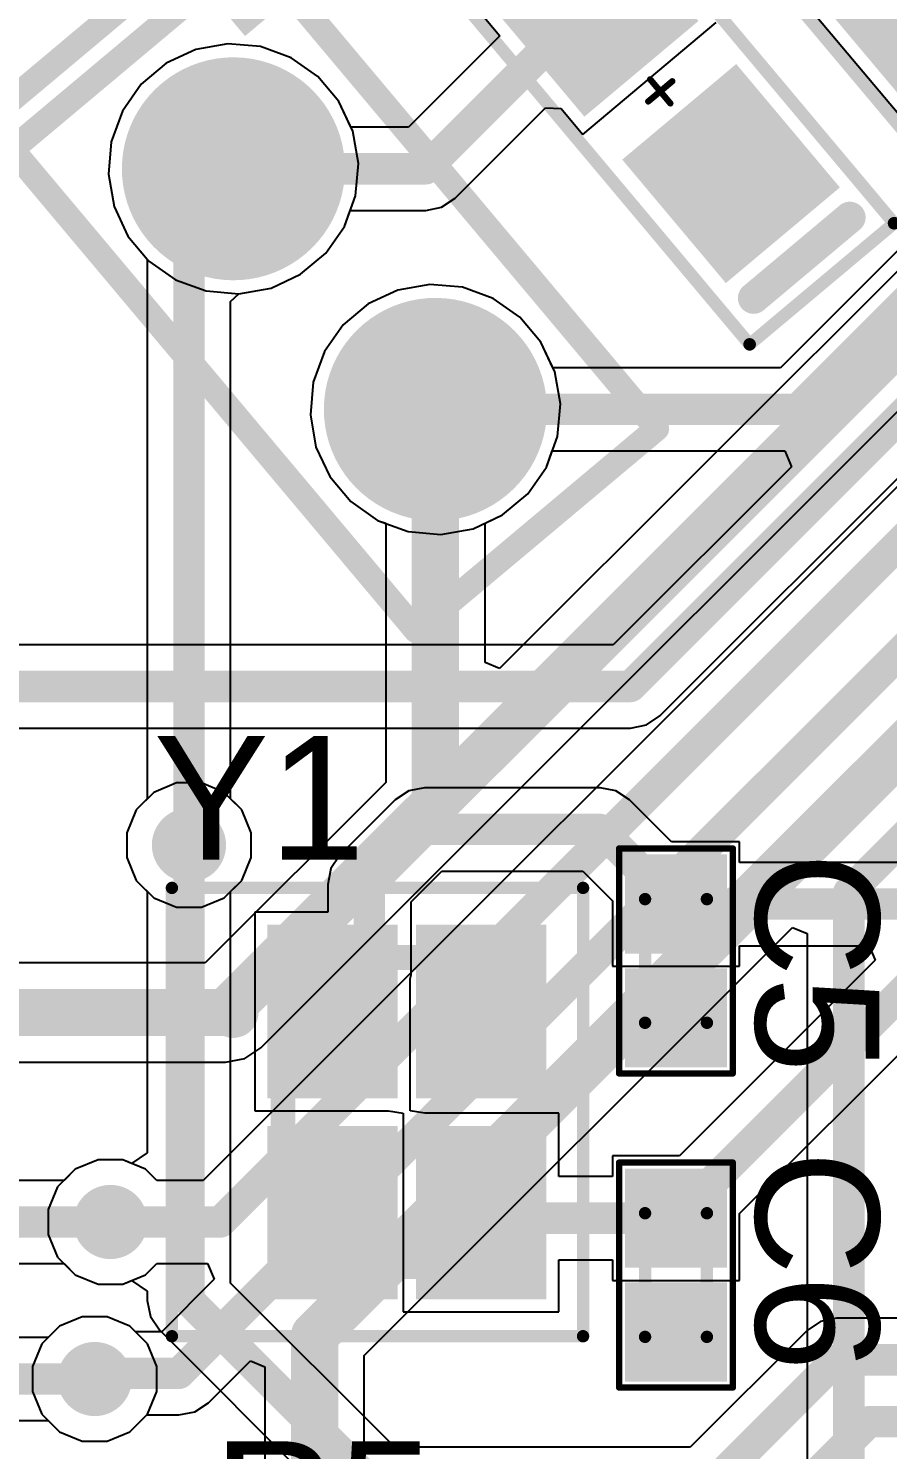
# Model space of a CAD drawing. Header units: millimetres. Extents: x -1.58 to 1.58, y -1.38 to 3.35.
# Drawn here: x -0.6361 to -0.3627, y 2.2575 to 2.71 of the extents above; entities that cross this region are included whole.
import ezdxf

# ---------------------------------------------------------------- set-up
doc = ezdxf.new("R2010")
doc.units = ezdxf.units.MM
doc.header["$MEASUREMENT"] = 0
for name, color, linetype in [('BottomLayer', 5, 'Continuous'), ('BottomSolder', 6, 'Continuous'), ('Mechanical13', 56, 'Continuous'), ('Mechanical15', 56, 'Continuous'), ('MultiLayer', 9, 'Continuous'), ('PadHoleLayer', 156, 'Continuous'), ('TopLayer', 1, 'Continuous'), ('TopOverlay', 2, 'Continuous'), ('TopPaste', 8, 'Continuous'), ('TopSolder', 216, 'Continuous'), ('ViaHoleLayer', 16, 'Continuous')]:
    doc.layers.add(name, color=color, linetype=linetype)
doc.styles.add('Arial', font='arial.ttf', dxfattribs={"height": 0.2})

# ---------------------------------------------------------------- blocks, each defined once
blk = doc.blocks.new('ABM10W240000MHZ8K1ZT3_11')
at = {"layer": 'TopLayer'}
for points in [[(-0.05563, 0.04969), (-0.00839, 0.04969), (-0.00839, 0.01622), (-0.05563, 0.01622)], [(0.00839, 0.04969), (0.05563, 0.04969), (0.05563, 0.01622), (0.00839, 0.01622)], [(-0.05563, 0.00244), (-0.00839, 0.00244), (-0.00839, -0.03102), (-0.05563, -0.03102)], [(0.00839, 0.00244), (0.05563, 0.00244), (0.05563, -0.03102), (0.00839, -0.03102)]]:
    blk.add_hatch(color=1, dxfattribs=at).paths.add_polyline_path(points)
at = {"layer": 'TopPaste'}
for points in [[(-0.05563, 0.04969), (-0.00839, 0.04969), (-0.00839, 0.01622), (-0.05563, 0.01622)], [(0.00839, 0.04969), (0.05563, 0.04969), (0.05563, 0.01622), (0.00839, 0.01622)], [(-0.05563, 0.00244), (-0.00839, 0.00244), (-0.00839, -0.03102), (-0.05563, -0.03102)], [(0.00839, 0.00244), (0.05563, 0.00244), (0.05563, -0.03102), (0.00839, -0.03102)]]:
    blk.add_hatch(color=8, dxfattribs=at).paths.add_polyline_path(points)
at = {"layer": 'TopSolder'}
for points in [[(-0.05963, 0.05369), (-0.00439, 0.05369), (-0.00439, 0.01222), (-0.05963, 0.01222)], [(0.00439, 0.05369), (0.05963, 0.05369), (0.05963, 0.01222), (0.00439, 0.01222)], [(-0.05963, 0.00644), (-0.00439, 0.00644), (-0.00439, -0.03502), (-0.05963, -0.03502)], [(0.00439, 0.00644), (0.05963, 0.00644), (0.05963, -0.03502), (0.00439, -0.03502)]]:
    blk.add_hatch(color=216, dxfattribs=at).paths.add_polyline_path(points)
at = {"layer": 'Mechanical13', "const_width": 0.00787}
for points in [[(0.04921, 0.04874), (-0.04921, 0.04874)], [(-0.04921, -0.03004), (-0.04921, 0.04874)], [(0.04921, -0.03004), (0.04921, 0.04874)], [(0.04921, -0.03004), (-0.04921, -0.03004)]]:
    blk.add_lwpolyline(points, dxfattribs=at)
at = {"layer": 'Mechanical13', "const_width": 0.00394}
for points in [[(-0.05118, 0.04874, 1), (-0.04724, 0.04874, 1)], [(-0.05118, 0.04874, 1), (-0.04724, 0.04874, 1)], [(0.04724, 0.04874, 1), (0.05118, 0.04874, 1)], [(0.04724, 0.04874, 1), (0.05118, 0.04874, 1)], [(-0.05118, -0.03004, 1), (-0.04724, -0.03004, 1)], [(-0.05118, -0.03004, 1), (-0.04724, -0.03004, 1)], [(0.04724, -0.03004, 1), (0.05118, -0.03004, 1)], [(0.04724, -0.03004, 1), (0.05118, -0.03004, 1)]]:
    blk.add_lwpolyline(points, format="xyb", close=True, dxfattribs=at)
at = {"layer": 'Mechanical15', "const_width": 0.00394}
for points in [[(0.07138, 0.06543), (-0.07138, 0.06543)], [(-0.07138, -0.06543), (-0.07138, 0.06543)], [(0.07138, -0.06543), (0.07138, 0.06543)], [(0.07138, -0.06543), (-0.07138, -0.06543)]]:
    blk.add_lwpolyline(points, dxfattribs=at)
at = {"layer": 'Mechanical15', "const_width": 0.00197}
for points in [[(-0.07236, 0.06543, 1), (-0.07039, 0.06543, 1)], [(-0.07236, 0.06543, 1), (-0.07039, 0.06543, 1)], [(0.07039, 0.06543, 1), (0.07236, 0.06543, 1)], [(0.07039, 0.06543, 1), (0.07236, 0.06543, 1)], [(-0.07236, -0.06543, 1), (-0.07039, -0.06543, 1)], [(-0.07236, -0.06543, 1), (-0.07039, -0.06543, 1)], [(0.07039, -0.06543, 1), (0.07236, -0.06543, 1)], [(0.07039, -0.06543, 1), (0.07236, -0.06543, 1)]]:
    blk.add_lwpolyline(points, format="xyb", close=True, dxfattribs=at)
at = {"layer": 'TopOverlay', "const_width": 0.00787}
for points in [[(-0.03543, -0.04577, -1), (-0.0276, -0.04577)], [(-0.02752, -0.04577, -1), (-0.03543, -0.04577)]]:
    blk.add_lwpolyline(points, format="xyb", dxfattribs=at)
at = {"layer": 'TopOverlay', "const_width": 0.00394}
for points in [[(-0.0374, -0.04577, 1), (-0.03346, -0.04577, 1)], [(-0.0374, -0.04577, 1), (-0.03346, -0.04577, 1)], [(-0.02957, -0.04577, 1), (-0.02563, -0.04577, 1)], [(-0.02949, -0.04577, 1), (-0.02555, -0.04577, 1)]]:
    blk.add_lwpolyline(points, format="xyb", close=True, dxfattribs=at)
blk = doc.blocks.new('ST_1KL3A_15')
at = {"layer": 'BottomLayer'}
h = blk.add_hatch(color=5, dxfattribs=at)
edge = h.paths.add_edge_path()
edge.add_arc((-0.1, 0), 0.0315, 0, 360)
h = blk.add_hatch(color=5, dxfattribs=at)
edge = h.paths.add_edge_path()
edge.add_arc((0, 0), 0.0315, 0, 360)
at = {"layer": 'BottomSolder'}
h = blk.add_hatch(color=6, dxfattribs=at)
edge = h.paths.add_edge_path()
edge.add_arc((-0.1, 0), 0.0355, 0, 360)
h = blk.add_hatch(color=6, dxfattribs=at)
edge = h.paths.add_edge_path()
edge.add_arc((0, 0), 0.0355, 0, 360)
at = {"layer": 'MultiLayer'}
h = blk.add_hatch(color=9, dxfattribs=at)
edge = h.paths.add_edge_path()
edge.add_arc((-0.1, 0), 0.0315, 0, 360)
h = blk.add_hatch(color=9, dxfattribs=at)
edge = h.paths.add_edge_path()
edge.add_arc((0, 0), 0.0315, 0, 360)
at = {"layer": 'PadHoleLayer'}
h = blk.add_hatch(color=156, dxfattribs=at)
edge = h.paths.add_edge_path()
edge.add_arc((-0.1, 0), 0.01969, 0, 360)
h = blk.add_hatch(color=156, dxfattribs=at)
edge = h.paths.add_edge_path()
edge.add_arc((0, 0), 0.01969, 0, 360)
at = {"layer": 'TopLayer'}
h = blk.add_hatch(color=1, dxfattribs=at)
edge = h.paths.add_edge_path()
edge.add_arc((-0.1, 0), 0.0315, 0, 360)
h = blk.add_hatch(color=1, dxfattribs=at)
edge = h.paths.add_edge_path()
edge.add_arc((0, 0), 0.0315, 0, 360)
at = {"layer": 'TopOverlay'}
blk.add_hatch(color=2, dxfattribs=at).paths.add_polyline_path([(-0.15, 0.03), (-0.13, 0.03), (-0.13, 0.05), (-0.15, 0.05)])
at = {"layer": 'TopSolder'}
h = blk.add_hatch(color=216, dxfattribs=at)
edge = h.paths.add_edge_path()
edge.add_arc((-0.1, 0), 0.0355, 0, 360)
h = blk.add_hatch(color=216, dxfattribs=at)
edge = h.paths.add_edge_path()
edge.add_arc((0, 0), 0.0355, 0, 360)
at = {"layer": 'TopOverlay', "const_width": 0.00787}
for points in [[(-0.15, 0.05), (0.05, 0.05)], [(-0.15, -0.05), (-0.15, 0.05)], [(0.05, -0.05), (0.05, 0.05)], [(-0.15, -0.05), (0.05, -0.05)]]:
    blk.add_lwpolyline(points, dxfattribs=at)
at = {"layer": 'TopOverlay', "const_width": 0.00394}
for points in [[(-0.15197, 0.05, 1), (-0.14803, 0.05, 1)], [(-0.15197, 0.05, 1), (-0.14803, 0.05, 1)], [(0.04803, 0.05, 1), (0.05197, 0.05, 1)], [(0.04803, 0.05, 1), (0.05197, 0.05, 1)], [(-0.15197, -0.05, 1), (-0.14803, -0.05, 1)], [(-0.15197, -0.05, 1), (-0.14803, -0.05, 1)], [(0.04803, -0.05, 1), (0.05197, -0.05, 1)], [(0.04803, -0.05, 1), (0.05197, -0.05, 1)]]:
    blk.add_lwpolyline(points, format="xyb", close=True, dxfattribs=at)
blk = doc.blocks.new('RESISTOR_0603_40')
at = {"layer": 'TopLayer'}
for points in [[(-0.05618, -0.02012), (-0.05618, 0.01925), (-0.01287, 0.01925), (-0.01287, -0.02012)], [(0.01335, -0.01969), (0.01335, 0.01968), (0.05665, 0.01968), (0.05665, -0.01969)]]:
    blk.add_hatch(color=1, dxfattribs=at).paths.add_polyline_path(points)
at = {"layer": 'TopPaste'}
for points in [[(-0.05618, -0.02012), (-0.05618, 0.01925), (-0.01287, 0.01925), (-0.01287, -0.02012)], [(0.01335, -0.01969), (0.01335, 0.01968), (0.05665, 0.01968), (0.05665, -0.01969)]]:
    blk.add_hatch(color=8, dxfattribs=at).paths.add_polyline_path(points)
at = {"layer": 'TopSolder'}
for points in [[(-0.06018, -0.02412), (-0.06018, 0.02325), (-0.00887, 0.02325), (-0.00887, -0.02412)], [(0.00935, -0.02369), (0.00935, 0.02368), (0.06065, 0.02368), (0.06065, -0.02369)]]:
    blk.add_hatch(color=216, dxfattribs=at).paths.add_polyline_path(points)
at = {"layer": 'Mechanical15', "const_width": 0.004}
for points in [[(-0.08, 0.03), (-0.08, -0.03)], [(0.08, 0.03), (-0.08, 0.03)], [(0.08, 0.03), (0.08, -0.03)], [(0.08, -0.03), (-0.08, -0.03)]]:
    blk.add_lwpolyline(points, dxfattribs=at)
at = {"layer": 'Mechanical15', "const_width": 0.002}
for points in [[(-0.081, 0.03, 1), (-0.079, 0.03, 1)], [(-0.081, 0.03, 1), (-0.079, 0.03, 1)], [(0.079, 0.03, 1), (0.081, 0.03, 1)], [(0.079, 0.03, 1), (0.081, 0.03, 1)], [(-0.081, -0.03, 1), (-0.079, -0.03, 1)], [(-0.081, -0.03, 1), (-0.079, -0.03, 1)], [(0.079, -0.03, 1), (0.081, -0.03, 1)], [(0.079, -0.03, 1), (0.081, -0.03, 1)]]:
    blk.add_lwpolyline(points, format="xyb", close=True, dxfattribs=at)
at = {"layer": 'TopOverlay'}
for points, const_width in [([(-0.06953, 0.01957), (-0.06953, -0.02043)], 0.01), ([(0.07047, 0.01957), (0.07047, -0.02043)], 0.01), ([(0, 0.005), (0, -0.005)], 0.002), ([(0.005, 0), (-0.005, 0)], 0.002)]:
    blk.add_lwpolyline(points, dxfattribs=dict(at, const_width=const_width))
for points, const_width in [([(-0.07203, 0.01957, 1), (-0.06703, 0.01957, 1)], 0.005), ([(0.06797, 0.01957, 1), (0.07297, 0.01957, 1)], 0.005), ([(-0.0005, 0.005, 1), (0.0005, 0.005, 1)], 0.001), ([(-0.0055, 0, 1), (-0.0045, 0, 1)], 0.001), ([(0.0045, 0, 1), (0.0055, 0, 1)], 0.001), ([(-0.0005, -0.005, 1), (0.0005, -0.005, 1)], 0.001), ([(-0.07203, -0.02043, 1), (-0.06703, -0.02043, 1)], 0.005), ([(0.06797, -0.02043, 1), (0.07297, -0.02043, 1)], 0.005)]:
    blk.add_lwpolyline(points, format="xyb", close=True, dxfattribs=dict(at, const_width=const_width))
blk = doc.blocks.new('RESISTOR_0603_48')
at = {"layer": 'TopLayer'}
for points in [[(-0.05618, -0.02012), (-0.05618, 0.01925), (-0.01287, 0.01925), (-0.01287, -0.02012)], [(0.01335, -0.01969), (0.01335, 0.01968), (0.05665, 0.01968), (0.05665, -0.01969)]]:
    blk.add_hatch(color=1, dxfattribs=at).paths.add_polyline_path(points)
at = {"layer": 'TopPaste'}
for points in [[(-0.05618, -0.02012), (-0.05618, 0.01925), (-0.01287, 0.01925), (-0.01287, -0.02012)], [(0.01335, -0.01969), (0.01335, 0.01968), (0.05665, 0.01968), (0.05665, -0.01969)]]:
    blk.add_hatch(color=8, dxfattribs=at).paths.add_polyline_path(points)
at = {"layer": 'TopSolder'}
for points in [[(-0.06018, -0.02412), (-0.06018, 0.02325), (-0.00887, 0.02325), (-0.00887, -0.02412)], [(0.00935, -0.02369), (0.00935, 0.02368), (0.06065, 0.02368), (0.06065, -0.02369)]]:
    blk.add_hatch(color=216, dxfattribs=at).paths.add_polyline_path(points)
at = {"layer": 'Mechanical15', "const_width": 0.004}
for points in [[(-0.08, -0.03), (-0.08, 0.03)], [(-0.08, 0.03), (0.08, 0.03)], [(0.08, -0.03), (0.08, 0.03)], [(-0.08, -0.03), (0.08, -0.03)]]:
    blk.add_lwpolyline(points, dxfattribs=at)
at = {"layer": 'Mechanical15', "const_width": 0.002}
for points in [[(-0.081, 0.03, 1), (-0.079, 0.03, 1)], [(-0.081, 0.03, 1), (-0.079, 0.03, 1)], [(0.079, 0.03, 1), (0.081, 0.03, 1)], [(0.079, 0.03, 1), (0.081, 0.03, 1)], [(-0.081, -0.03, 1), (-0.079, -0.03, 1)], [(-0.081, -0.03, 1), (-0.079, -0.03, 1)], [(0.079, -0.03, 1), (0.081, -0.03, 1)], [(0.079, -0.03, 1), (0.081, -0.03, 1)]]:
    blk.add_lwpolyline(points, format="xyb", close=True, dxfattribs=at)
at = {"layer": 'TopOverlay'}
for points, const_width in [([(-0.06953, -0.02043), (-0.06953, 0.01957)], 0.01), ([(0.07047, -0.02043), (0.07047, 0.01957)], 0.01), ([(0, -0.005), (0, 0.005)], 0.002), ([(-0.005, 0), (0.005, 0)], 0.002)]:
    blk.add_lwpolyline(points, dxfattribs=dict(at, const_width=const_width))
for points, const_width in [([(-0.07203, 0.01957, 1), (-0.06703, 0.01957, 1)], 0.005), ([(0.06797, 0.01957, 1), (0.07297, 0.01957, 1)], 0.005), ([(-0.0005, 0.005, 1), (0.0005, 0.005, 1)], 0.001), ([(-0.0055, 0, 1), (-0.0045, 0, 1)], 0.001), ([(0.0045, 0, 1), (0.0055, 0, 1)], 0.001), ([(-0.0005, -0.005, 1), (0.0005, -0.005, 1)], 0.001), ([(-0.07203, -0.02043, 1), (-0.06703, -0.02043, 1)], 0.005), ([(0.06797, -0.02043, 1), (0.07297, -0.02043, 1)], 0.005)]:
    blk.add_lwpolyline(points, format="xyb", close=True, dxfattribs=dict(at, const_width=const_width))
blk = doc.blocks.new('SFH_4550_78')
at = {"layer": 'BottomLayer'}
h = blk.add_hatch(color=5, dxfattribs=at)
edge = h.paths.add_edge_path()
edge.add_arc((-0.1, 0), 0.0315, 0, 360)
h = blk.add_hatch(color=5, dxfattribs=at)
edge = h.paths.add_edge_path()
edge.add_arc((0, 0), 0.0315, 0, 360)
at = {"layer": 'BottomSolder'}
h = blk.add_hatch(color=6, dxfattribs=at)
edge = h.paths.add_edge_path()
edge.add_arc((-0.1, 0), 0.0355, 0, 360)
h = blk.add_hatch(color=6, dxfattribs=at)
edge = h.paths.add_edge_path()
edge.add_arc((0, 0), 0.0355, 0, 360)
at = {"layer": 'MultiLayer'}
h = blk.add_hatch(color=9, dxfattribs=at)
edge = h.paths.add_edge_path()
edge.add_arc((-0.1, 0), 0.0315, 0, 360)
h = blk.add_hatch(color=9, dxfattribs=at)
edge = h.paths.add_edge_path()
edge.add_arc((0, 0), 0.0315, 0, 360)
at = {"layer": 'PadHoleLayer'}
h = blk.add_hatch(color=156, dxfattribs=at)
edge = h.paths.add_edge_path()
edge.add_arc((-0.1, 0), 0.01969, 0, 360)
h = blk.add_hatch(color=156, dxfattribs=at)
edge = h.paths.add_edge_path()
edge.add_arc((0, 0), 0.01969, 0, 360)
at = {"layer": 'TopLayer'}
h = blk.add_hatch(color=1, dxfattribs=at)
edge = h.paths.add_edge_path()
edge.add_arc((-0.1, 0), 0.0315, 0, 360)
h = blk.add_hatch(color=1, dxfattribs=at)
edge = h.paths.add_edge_path()
edge.add_arc((0, 0), 0.0315, 0, 360)
at = {"layer": 'TopOverlay'}
blk.add_hatch(color=2, dxfattribs=at).paths.add_polyline_path([(-0.15, 0.03), (-0.13, 0.03), (-0.13, 0.05), (-0.15, 0.05)])
at = {"layer": 'TopSolder'}
h = blk.add_hatch(color=216, dxfattribs=at)
edge = h.paths.add_edge_path()
edge.add_arc((-0.1, 0), 0.0355, 0, 360)
h = blk.add_hatch(color=216, dxfattribs=at)
edge = h.paths.add_edge_path()
edge.add_arc((0, 0), 0.0355, 0, 360)
at = {"layer": 'TopOverlay', "const_width": 0.00787}
for points in [[(-0.15, -0.05), (-0.15, 0.05)], [(-0.15, 0.05), (0.05, 0.05)], [(0.05, -0.05), (0.05, 0.05)], [(-0.15, -0.05), (0.05, -0.05)]]:
    blk.add_lwpolyline(points, dxfattribs=at)
at = {"layer": 'TopOverlay', "const_width": 0.00394}
for points in [[(-0.15197, 0.05, 1), (-0.14803, 0.05, 1)], [(-0.15197, 0.05, 1), (-0.14803, 0.05, 1)], [(0.04803, 0.05, 1), (0.05197, 0.05, 1)], [(0.04803, 0.05, 1), (0.05197, 0.05, 1)], [(-0.15197, -0.05, 1), (-0.14803, -0.05, 1)], [(-0.15197, -0.05, 1), (-0.14803, -0.05, 1)], [(0.04803, -0.05, 1), (0.05197, -0.05, 1)], [(0.04803, -0.05, 1), (0.05197, -0.05, 1)]]:
    blk.add_lwpolyline(points, format="xyb", close=True, dxfattribs=at)
blk = doc.blocks.new('CAP_0402_102')
at = {"layer": 'TopLayer'}
for points in [[(-0.02992, -0.0122), (-0.02992, 0.0122), (-0.0063, 0.0122), (-0.0063, -0.0122)], [(0.0063, -0.0122), (0.0063, 0.0122), (0.02992, 0.0122), (0.02992, -0.0122)]]:
    blk.add_hatch(color=1, dxfattribs=at).paths.add_polyline_path(points)
at = {"layer": 'TopPaste'}
for points in [[(-0.02992, -0.0122), (-0.02992, 0.0122), (-0.0063, 0.0122), (-0.0063, -0.0122)], [(0.0063, -0.0122), (0.0063, 0.0122), (0.02992, 0.0122), (0.02992, -0.0122)]]:
    blk.add_hatch(color=8, dxfattribs=at).paths.add_polyline_path(points)
at = {"layer": 'TopSolder'}
for points in [[(-0.03392, -0.0162), (-0.03392, 0.0162), (-0.0023, 0.0162), (-0.0023, -0.0162)], [(0.0023, -0.0162), (0.0023, 0.0162), (0.03392, 0.0162), (0.03392, -0.0162)]]:
    blk.add_hatch(color=216, dxfattribs=at).paths.add_polyline_path(points)
at = {"layer": 'Mechanical13', "const_width": 0.00394}
for points in [[(-0.01969, 0.00984), (0.01969, 0.00984)], [(-0.01969, 0.00984), (-0.01969, -0.00984)], [(0.01969, 0.00984), (0.01969, -0.00984)], [(-0.01969, -0.00984), (0.01969, -0.00984)]]:
    blk.add_lwpolyline(points, dxfattribs=at)
at = {"layer": 'Mechanical13', "const_width": 0.00197}
for points in [[(-0.02067, 0.00984, 1), (-0.0187, 0.00984, 1)], [(-0.02067, 0.00984, 1), (-0.0187, 0.00984, 1)], [(0.0187, 0.00984, 1), (0.02067, 0.00984, 1)], [(0.0187, 0.00984, 1), (0.02067, 0.00984, 1)], [(-0.02067, -0.00984, 1), (-0.0187, -0.00984, 1)], [(-0.02067, -0.00984, 1), (-0.0187, -0.00984, 1)], [(0.0187, -0.00984, 1), (0.02067, -0.00984, 1)], [(0.0187, -0.00984, 1), (0.02067, -0.00984, 1)]]:
    blk.add_lwpolyline(points, format="xyb", close=True, dxfattribs=at)
at = {"layer": 'Mechanical15', "const_width": 0.00197}
for points in [[(-0.03583, 0.01811), (0.03583, 0.01811)], [(-0.03583, 0.01811), (-0.03583, -0.01811)], [(0.03583, 0.01811), (0.03583, -0.01811)], [(-0.03583, -0.01811), (0.03583, -0.01811)]]:
    blk.add_lwpolyline(points, dxfattribs=at)
at = {"layer": 'Mechanical15', "const_width": 0.000984}
for points in [[(-0.03632, 0.01811, 1), (-0.03533, 0.01811, 1)], [(-0.03632, 0.01811, 1), (-0.03533, 0.01811, 1)], [(0.03533, 0.01811, 1), (0.03632, 0.01811, 1)], [(0.03533, 0.01811, 1), (0.03632, 0.01811, 1)], [(-0.03632, -0.01811, 1), (-0.03533, -0.01811, 1)], [(-0.03632, -0.01811, 1), (-0.03533, -0.01811, 1)], [(0.03533, -0.01811, 1), (0.03632, -0.01811, 1)], [(0.03533, -0.01811, 1), (0.03632, -0.01811, 1)]]:
    blk.add_lwpolyline(points, format="xyb", close=True, dxfattribs=at)
blk = doc.blocks.new('CAP_0402_103')
at = {"layer": 'TopLayer'}
for points in [[(-0.02992, -0.0122), (-0.02992, 0.0122), (-0.0063, 0.0122), (-0.0063, -0.0122)], [(0.0063, -0.0122), (0.0063, 0.0122), (0.02992, 0.0122), (0.02992, -0.0122)]]:
    blk.add_hatch(color=1, dxfattribs=at).paths.add_polyline_path(points)
at = {"layer": 'TopPaste'}
for points in [[(-0.02992, -0.0122), (-0.02992, 0.0122), (-0.0063, 0.0122), (-0.0063, -0.0122)], [(0.0063, -0.0122), (0.0063, 0.0122), (0.02992, 0.0122), (0.02992, -0.0122)]]:
    blk.add_hatch(color=8, dxfattribs=at).paths.add_polyline_path(points)
at = {"layer": 'TopSolder'}
for points in [[(-0.03392, -0.0162), (-0.03392, 0.0162), (-0.0023, 0.0162), (-0.0023, -0.0162)], [(0.0023, -0.0162), (0.0023, 0.0162), (0.03392, 0.0162), (0.03392, -0.0162)]]:
    blk.add_hatch(color=216, dxfattribs=at).paths.add_polyline_path(points)
at = {"layer": 'Mechanical13', "const_width": 0.00394}
for points in [[(-0.01969, 0.00984), (0.01969, 0.00984)], [(-0.01969, 0.00984), (-0.01969, -0.00984)], [(0.01969, 0.00984), (0.01969, -0.00984)], [(-0.01969, -0.00984), (0.01969, -0.00984)]]:
    blk.add_lwpolyline(points, dxfattribs=at)
at = {"layer": 'Mechanical13', "const_width": 0.00197}
for points in [[(-0.02067, 0.00984, 1), (-0.0187, 0.00984, 1)], [(-0.02067, 0.00984, 1), (-0.0187, 0.00984, 1)], [(0.0187, 0.00984, 1), (0.02067, 0.00984, 1)], [(0.0187, 0.00984, 1), (0.02067, 0.00984, 1)], [(-0.02067, -0.00984, 1), (-0.0187, -0.00984, 1)], [(-0.02067, -0.00984, 1), (-0.0187, -0.00984, 1)], [(0.0187, -0.00984, 1), (0.02067, -0.00984, 1)], [(0.0187, -0.00984, 1), (0.02067, -0.00984, 1)]]:
    blk.add_lwpolyline(points, format="xyb", close=True, dxfattribs=at)
at = {"layer": 'Mechanical15', "const_width": 0.00197}
for points in [[(-0.03583, 0.01811), (0.03583, 0.01811)], [(-0.03583, 0.01811), (-0.03583, -0.01811)], [(0.03583, 0.01811), (0.03583, -0.01811)], [(-0.03583, -0.01811), (0.03583, -0.01811)]]:
    blk.add_lwpolyline(points, dxfattribs=at)
at = {"layer": 'Mechanical15', "const_width": 0.000984}
for points in [[(-0.03632, 0.01811, 1), (-0.03533, 0.01811, 1)], [(-0.03632, 0.01811, 1), (-0.03533, 0.01811, 1)], [(0.03533, 0.01811, 1), (0.03632, 0.01811, 1)], [(0.03533, 0.01811, 1), (0.03632, 0.01811, 1)], [(-0.03632, -0.01811, 1), (-0.03533, -0.01811, 1)], [(-0.03632, -0.01811, 1), (-0.03533, -0.01811, 1)], [(0.03533, -0.01811, 1), (0.03632, -0.01811, 1)], [(0.03533, -0.01811, 1), (0.03632, -0.01811, 1)]]:
    blk.add_lwpolyline(points, format="xyb", close=True, dxfattribs=at)

msp = doc.modelspace()

# ---------------------------------------------------------------- hatches: boundary and pattern name
at = {"layer": 'BottomLayer'}
h = msp.add_hatch(color=5, dxfattribs=at)
edge = h.paths.add_edge_path()
edge.add_arc((-0.585, 2.45), 0.01181, 0, 360)
h = msp.add_hatch(color=5, dxfattribs=at)
edge = h.paths.add_edge_path()
edge.add_arc((-0.61, 2.33), 0.01181, 0, 360)
h = msp.add_hatch(color=5, dxfattribs=at)
edge = h.paths.add_edge_path()
edge.add_arc((-0.615, 2.28), 0.01181, 0, 360)
at = {"layer": 'TopLayer'}
h = msp.add_hatch(color=1, dxfattribs=at)
edge = h.paths.add_edge_path()
edge.add_arc((-0.585, 2.45), 0.01181, 0, 360)
h = msp.add_hatch(color=1, dxfattribs=at)
edge = h.paths.add_edge_path()
edge.add_arc((-0.61, 2.33), 0.01181, 0, 360)
h = msp.add_hatch(color=1, dxfattribs=at)
edge = h.paths.add_edge_path()
edge.add_arc((-0.615, 2.28), 0.01181, 0, 360)
at = {"layer": 'ViaHoleLayer'}
h = msp.add_hatch(color=16, dxfattribs=at)
edge = h.paths.add_edge_path()
edge.add_arc((-0.585, 2.45), 0.00591, 0, 360)
h = msp.add_hatch(color=16, dxfattribs=at)
edge = h.paths.add_edge_path()
edge.add_arc((-0.61, 2.33), 0.00591, 0, 360)
h = msp.add_hatch(color=16, dxfattribs=at)
edge = h.paths.add_edge_path()
edge.add_arc((-0.615, 2.28), 0.00591, 0, 360)

# ---------------------------------------------------------------- linework, layer by layer
at = {"layer": 'BottomLayer'}
for p, q in [((-0.22117, 2.77117), (-0.48615, 2.5062)), ((-0.4954, 2.45225), (-0.20345, 2.7442)), ((-0.18455, 2.7392), (-0.58049, 2.34325)), ((-0.58283, 2.70334), (-0.59226, 2.69894)), ((-0.57259, 2.70514), (-0.58283, 2.70334)), ((-0.56223, 2.70424), (-0.57259, 2.70514)), ((-0.55246, 2.70068), (-0.56223, 2.70424)), ((-0.59226, 2.69894), (-0.60022, 2.69226)), ((-0.54394, 2.69472), (-0.55246, 2.70068)), ((-0.53726, 2.68675), (-0.54394, 2.69472)), ((-0.60022, 2.69226), (-0.60619, 2.68374)), ((-0.60619, 2.68374), (-0.60975, 2.67397)), ((-0.53286, 2.67732), (-0.53726, 2.68675)), ((-0.53105, 2.66708), (-0.53286, 2.67732)), ((-0.60975, 2.67397), (-0.61065, 2.66361)), ((-0.53196, 2.65672), (-0.53105, 2.66708)), ((-0.61065, 2.66361), (-0.60885, 2.65337)), ((-0.53552, 2.64695), (-0.53196, 2.65672)), ((-0.60885, 2.65337), (-0.60445, 2.64394)), ((-0.60445, 2.64394), (-0.59825, 2.63656)), ((-0.54148, 2.63843), (-0.53552, 2.64695)), ((-0.54945, 2.63175), (-0.54148, 2.63843)), ((-0.59825, 2.63656), (-0.59825, 2.46476)), ((-0.55887, 2.62735), (-0.54945, 2.63175)), ((-0.57175, 2.62314), (-0.56912, 2.62555)), ((-0.56912, 2.62555), (-0.55887, 2.62735)), ((-0.51855, 2.62673), (-0.52798, 2.62234)), ((-0.50831, 2.62854), (-0.51855, 2.62673)), ((-0.49795, 2.62763), (-0.50831, 2.62854)), ((-0.48818, 2.62408), (-0.49795, 2.62763)), ((-0.57175, 2.46476), (-0.57175, 2.62314)), ((-0.52798, 2.62234), (-0.53595, 2.61565)), ((-0.47966, 2.61811), (-0.48818, 2.62408)), ((-0.53595, 2.61565), (-0.54191, 2.60713)), ((-0.47298, 2.61014), (-0.47966, 2.61811)), ((-0.54191, 2.60713), (-0.54547, 2.59736)), ((-0.46858, 2.60072), (-0.47298, 2.61014)), ((-0.46678, 2.59048), (-0.46858, 2.60072)), ((-0.54547, 2.59736), (-0.54637, 2.587)), ((-0.46768, 2.58012), (-0.46678, 2.59048)), ((-0.54637, 2.587), (-0.54457, 2.57676)), ((-0.47124, 2.57035), (-0.46768, 2.58012)), ((-0.54457, 2.57676), (-0.54017, 2.56734)), ((-0.4772, 2.56183), (-0.47124, 2.57035)), ((-0.54017, 2.56734), (-0.53349, 2.55937)), ((-0.48517, 2.55514), (-0.4772, 2.56183)), ((-0.53349, 2.55937), (-0.52497, 2.5534)), ((-0.52497, 2.5534), (-0.52238, 2.55246)), ((-0.52238, 2.55246), (-0.52238, 2.46997)), ((-0.49077, 2.55253), (-0.48517, 2.55514)), ((-0.49077, 2.50811), (-0.49077, 2.55253)), ((-0.48615, 2.5062), (-0.49077, 2.50811)), ((-0.52238, 2.46997), (-0.57987, 2.41248)), ((-0.59825, 2.46476), (-0.60179, 2.46122)), ((-0.56821, 2.46122), (-0.57175, 2.46476)), ((-0.60179, 2.46122), (-0.60481, 2.45394)), ((-0.56519, 2.45394), (-0.56821, 2.46122)), ((-0.60481, 2.45394), (-0.60481, 2.44606)), ((-0.56519, 2.44606), (-0.56519, 2.45394)), ((-0.56215, 2.3855), (-0.4954, 2.45225)), ((-0.60481, 2.44606), (-0.60179, 2.43878)), ((-0.56821, 2.43878), (-0.56519, 2.44606)), ((-0.60179, 2.43878), (-0.59622, 2.43321)), ((-0.57378, 2.43321), (-0.56821, 2.43878)), ((-0.59622, 2.43321), (-0.58894, 2.43019)), ((-0.58894, 2.43019), (-0.58106, 2.43019)), ((-0.58106, 2.43019), (-0.57378, 2.43321)), ((-0.5292, 2.28745), (-0.39287, 2.42377)), ((-0.39287, 2.42377), (-0.38825, 2.42185)), ((-0.38825, 2.42185), (-0.38825, 1.89049)), ((-0.57987, 2.41248), (-0.81951, 2.41248)), ((-0.56727, 2.38208), (-0.56215, 2.3855)), ((-0.81296, 2.38088), (-0.57332, 2.38088)), ((-0.57332, 2.38088), (-0.56727, 2.38208)), ((-0.61394, 2.34981), (-0.62122, 2.34679)), ((-0.60606, 2.34981), (-0.61394, 2.34981)), ((-0.59878, 2.34679), (-0.60606, 2.34981)), ((-0.62122, 2.34679), (-0.62679, 2.34122)), ((-0.59524, 2.34325), (-0.59878, 2.34679)), ((-0.62679, 2.34122), (-0.62981, 2.33394)), ((-0.58049, 2.34325), (-0.59524, 2.34325)), ((-0.62981, 2.33394), (-0.62981, 2.32606)), ((-0.62981, 2.32606), (-0.62679, 2.31878)), ((-0.62679, 2.31878), (-0.62122, 2.31321)), ((-0.62122, 2.31321), (-0.61394, 2.31019)), ((-0.60606, 2.31019), (-0.59878, 2.31321)), ((-0.59878, 2.31321), (-0.59524, 2.31675)), ((-0.59524, 2.31675), (-0.57907, 2.31675)), ((-0.57907, 2.31675), (-0.577, 2.31175)), ((-0.61394, 2.31019), (-0.60606, 2.31019)), ((-0.577, 2.31175), (-0.59368, 2.29507)), ((-0.61894, 2.29981), (-0.62622, 2.29679)), ((-0.61106, 2.29981), (-0.61894, 2.29981)), ((-0.60378, 2.29679), (-0.61106, 2.29981)), ((-0.62622, 2.29679), (-0.63179, 2.29122)), ((-0.60205, 2.29507), (-0.60378, 2.29679)), ((-0.59368, 2.29507), (-0.60205, 2.29507)), ((-0.63179, 2.29122), (-0.63481, 2.28394)), ((-0.57882, 2.27244), (-0.56542, 2.28583)), ((-0.56542, 2.28583), (-0.5608, 2.28392)), ((-0.5292, 2.0408), (-0.5292, 2.28745)), ((-0.63481, 2.28394), (-0.63481, 2.27606)), ((-0.5608, 2.28392), (-0.5608, 2.0408)), ((-0.63481, 2.27606), (-0.63179, 2.26878)), ((-0.58312, 2.26957), (-0.57882, 2.27244)), ((-0.63179, 2.26878), (-0.62622, 2.26321)), ((-0.60378, 2.26321), (-0.59843, 2.26856)), ((-0.59843, 2.26856), (-0.58819, 2.26856)), ((-0.58819, 2.26856), (-0.58312, 2.26957)), ((-0.62622, 2.26321), (-0.61894, 2.26019)), ((-0.61106, 2.26019), (-0.60378, 2.26321)), ((-0.61894, 2.26019), (-0.61106, 2.26019))]:
    msp.add_line(p, q, dxfattribs=at)
for points, const_width in [([(-0.50657, 2.46343), (-0.21, 2.76)], 0.015), ([(-0.575, 2.33), (-0.175, 2.73)], 0.01), ([(-0.58819, 2.28181), (-0.165, 2.705)], 0.01), ([(-0.57085, 2.65101), (-0.57085, 2.66534)], 0.01), ([(-0.585, 2.63686), (-0.57085, 2.65101)], 0.01), ([(-0.585, 2.45), (-0.585, 2.63686)], 0.01), ([(-0.50657, 2.46343), (-0.50657, 2.58874)], 0.015), ([(-0.545, 2.29399), (-0.28849, 2.5505)], 0.015), ([(-0.375, 2.435), (-0.335, 2.475)], 0.01), ([(-0.57332, 2.39668), (-0.50657, 2.46343)], 0.015), ([(-0.375, 1.885), (-0.375, 2.435)], 0.01), ([(-0.81951, 2.39668), (-0.57332, 2.39668)], 0.015), ([(-0.61, 2.33), (-0.575, 2.33)], 0.01), ([(-0.545, 2.025), (-0.545, 2.29399)], 0.015), ([(-0.615, 2.28), (-0.61319, 2.28181)], 0.01), ([(-0.61319, 2.28181), (-0.58819, 2.28181)], 0.01)]:
    msp.add_lwpolyline(points, dxfattribs=dict(at, const_width=const_width))
for points, const_width in [([(-0.57335, 2.66534, 1), (-0.56835, 2.66534, 1)], 0.005), ([(-0.57335, 2.65101, 1), (-0.56835, 2.65101, 1)], 0.005), ([(-0.57335, 2.65101, 1), (-0.56835, 2.65101, 1)], 0.005), ([(-0.5875, 2.63686, 1), (-0.5825, 2.63686, 1)], 0.005), ([(-0.5875, 2.63686, 1), (-0.5825, 2.63686, 1)], 0.005), ([(-0.51032, 2.58874, 1), (-0.50282, 2.58874, 1)], 0.0075), ([(-0.51032, 2.46343, 1), (-0.50282, 2.46343, 1)], 0.0075), ([(-0.51032, 2.46343, 1), (-0.50282, 2.46343, 1)], 0.0075), ([(-0.51032, 2.46343, 1), (-0.50282, 2.46343, 1)], 0.0075), ([(-0.5875, 2.45, 1), (-0.5825, 2.45, 1)], 0.005), ([(-0.3775, 2.435, 1), (-0.3725, 2.435, 1)], 0.005), ([(-0.3775, 2.435, 1), (-0.3725, 2.435, 1)], 0.005), ([(-0.57707, 2.39668, 1), (-0.56957, 2.39668, 1)], 0.0075), ([(-0.57707, 2.39668, 1), (-0.56957, 2.39668, 1)], 0.0075), ([(-0.6125, 2.33, 1), (-0.6075, 2.33, 1)], 0.005), ([(-0.5775, 2.33, 1), (-0.5725, 2.33, 1)], 0.005), ([(-0.5775, 2.33, 1), (-0.5725, 2.33, 1)], 0.005), ([(-0.54875, 2.29399, 1), (-0.54125, 2.29399, 1)], 0.0075), ([(-0.54875, 2.29399, 1), (-0.54125, 2.29399, 1)], 0.0075), ([(-0.61569, 2.28181, 1), (-0.61069, 2.28181, 1)], 0.005), ([(-0.61569, 2.28181, 1), (-0.61069, 2.28181, 1)], 0.005), ([(-0.59069, 2.28181, 1), (-0.58569, 2.28181, 1)], 0.005), ([(-0.59069, 2.28181, 1), (-0.58569, 2.28181, 1)], 0.005), ([(-0.6175, 2.28, 1), (-0.6125, 2.28, 1)], 0.005)]:
    msp.add_lwpolyline(points, format="xyb", close=True, dxfattribs=dict(at, const_width=const_width))
at = {"layer": 'TopLayer'}
for p, q in [((-0.49777, 2.72173), (-0.48602, 2.70773)), ((-0.39027, 2.71992), (-0.35215, 2.67449)), ((-0.45964, 2.6763), (-0.41723, 2.71189)), ((-0.48602, 2.70773), (-0.51515, 2.6786)), ((-0.58283, 2.70334), (-0.59226, 2.69894)), ((-0.57259, 2.70514), (-0.58283, 2.70334)), ((-0.56223, 2.70424), (-0.57259, 2.70514)), ((-0.55246, 2.70068), (-0.56223, 2.70424)), ((-0.59226, 2.69894), (-0.60022, 2.69226)), ((-0.54394, 2.69472), (-0.55246, 2.70068)), ((-0.53726, 2.68675), (-0.54394, 2.69472)), ((-0.60022, 2.69226), (-0.60619, 2.68374)), ((-0.60619, 2.68374), (-0.60975, 2.67397)), ((-0.53346, 2.6786), (-0.53726, 2.68675)), ((-0.50028, 2.65597), (-0.47153, 2.68473)), ((-0.47153, 2.68473), (-0.46653, 2.68451)), ((-0.46653, 2.68451), (-0.45964, 2.6763)), ((-0.51515, 2.6786), (-0.53346, 2.6786)), ((-0.60975, 2.67397), (-0.61065, 2.66361)), ((-0.33325, 2.66549), (-0.39675, 2.60199)), ((-0.61065, 2.66361), (-0.60885, 2.65337)), ((-0.60885, 2.65337), (-0.60445, 2.64394)), ((-0.53552, 2.64695), (-0.53365, 2.65209)), ((-0.53365, 2.65209), (-0.50966, 2.65209)), ((-0.50966, 2.65209), (-0.50458, 2.6531)), ((-0.50458, 2.6531), (-0.50028, 2.65597)), ((-0.60445, 2.64394), (-0.59777, 2.63597)), ((-0.54148, 2.63843), (-0.53552, 2.64695)), ((-0.54945, 2.63175), (-0.54148, 2.63843)), ((-0.59777, 2.63597), (-0.58925, 2.63001)), ((-0.58925, 2.63001), (-0.57948, 2.62645)), ((-0.55887, 2.62735), (-0.54945, 2.63175)), ((-0.57948, 2.62645), (-0.56912, 2.62555)), ((-0.56912, 2.62555), (-0.55887, 2.62735)), ((-0.51855, 2.62673), (-0.52798, 2.62234)), ((-0.50831, 2.62854), (-0.51855, 2.62673)), ((-0.49795, 2.62763), (-0.50831, 2.62854)), ((-0.48818, 2.62408), (-0.49795, 2.62763)), ((-0.52798, 2.62234), (-0.53595, 2.61565)), ((-0.47966, 2.61811), (-0.48818, 2.62408)), ((-0.53595, 2.61565), (-0.54191, 2.60713)), ((-0.47298, 2.61014), (-0.47966, 2.61811)), ((-0.54191, 2.60713), (-0.54547, 2.59736)), ((-0.46918, 2.60199), (-0.47298, 2.61014)), ((-0.39675, 2.60199), (-0.46918, 2.60199)), ((-0.54547, 2.59736), (-0.54637, 2.587)), ((-0.54637, 2.587), (-0.54457, 2.57676)), ((-0.54457, 2.57676), (-0.54017, 2.56734)), ((-0.47124, 2.57035), (-0.46937, 2.57549)), ((-0.46937, 2.57549), (-0.39533, 2.57549)), ((-0.43513, 2.49113), (-0.35019, 2.57606)), ((-0.39533, 2.57549), (-0.39326, 2.57049)), ((-0.4772, 2.56183), (-0.47124, 2.57035)), ((-0.39326, 2.57049), (-0.44999, 2.51375)), ((-0.54017, 2.56734), (-0.53349, 2.55937)), ((-0.48517, 2.55514), (-0.4772, 2.56183)), ((-0.53349, 2.55937), (-0.52497, 2.5534)), ((-0.52497, 2.5534), (-0.5152, 2.54985)), ((-0.4946, 2.55075), (-0.48517, 2.55514)), ((-0.5152, 2.54985), (-0.50484, 2.54894)), ((-0.50484, 2.54894), (-0.4946, 2.55075)), ((-0.44999, 2.51375), (-0.87001, 2.51375)), ((-0.43943, 2.48825), (-0.43513, 2.49113)), ((-0.72382, 2.48725), (-0.4445, 2.48725)), ((-0.4445, 2.48725), (-0.43943, 2.48825)), ((-0.59622, 2.46679), (-0.60179, 2.46122)), ((-0.58894, 2.46981), (-0.59622, 2.46679)), ((-0.58106, 2.46981), (-0.58894, 2.46981)), ((-0.57378, 2.46679), (-0.58106, 2.46981)), ((-0.56821, 2.46122), (-0.57378, 2.46679)), ((-0.51507, 2.46725), (-0.51937, 2.46437)), ((-0.51, 2.46825), (-0.51507, 2.46725)), ((-0.45417, 2.46825), (-0.51, 2.46825)), ((-0.4491, 2.46725), (-0.45417, 2.46825)), ((-0.4448, 2.46437), (-0.4491, 2.46725)), ((-0.51937, 2.46437), (-0.53693, 2.44681)), ((-0.43146, 2.45103), (-0.4448, 2.46437)), ((-0.60179, 2.46122), (-0.60481, 2.45394)), ((-0.56519, 2.45394), (-0.56821, 2.46122)), ((-0.60481, 2.45394), (-0.60481, 2.44606)), ((-0.56519, 2.44606), (-0.56519, 2.45394)), ((-0.4098, 2.45103), (-0.43146, 2.45103)), ((-0.4098, 2.44448), (-0.4098, 2.45103)), ((-0.60481, 2.44606), (-0.60179, 2.43878)), ((-0.56821, 2.43878), (-0.56519, 2.44606)), ((-0.53693, 2.44681), (-0.5398, 2.44251)), ((-0.27122, 2.44448), (-0.4098, 2.44448)), ((-0.5398, 2.44251), (-0.54081, 2.43744)), ((-0.5143, 2.43195), (-0.50451, 2.44175)), ((-0.50451, 2.44175), (-0.45966, 2.44175)), ((-0.45966, 2.44175), (-0.4502, 2.43229)), ((-0.60179, 2.43878), (-0.59825, 2.43524)), ((-0.59825, 2.43524), (-0.59825, 2.35199)), ((-0.57175, 2.43524), (-0.56821, 2.43878)), ((-0.57175, 2.31049), (-0.57175, 2.43524)), ((-0.54081, 2.43744), (-0.54081, 2.42863)), ((-0.5143, 2.40874), (-0.5143, 2.43195)), ((-0.4502, 2.43229), (-0.4502, 2.41141)), ((-0.54081, 2.42863), (-0.56402, 2.42863)), ((-0.56402, 2.42863), (-0.56402, 2.36539)), ((-0.4098, 2.41141), (-0.4098, 2.41797)), ((-0.4098, 2.41797), (-0.36853, 2.41797)), ((-0.36853, 2.41797), (-0.36662, 2.41335)), ((-0.36662, 2.41335), (-0.42893, 2.35103)), ((-0.51456, 2.40746), (-0.5143, 2.40874)), ((-0.51456, 2.36869), (-0.51456, 2.40746)), ((-0.4502, 2.41141), (-0.4098, 2.41141)), ((-0.4098, 2.33268), (-0.34982, 2.39265)), ((-0.51456, 2.36539), (-0.51456, 2.36869)), ((-0.56402, 2.36539), (-0.52146, 2.36539)), ((-0.52146, 2.36539), (-0.51678, 2.36461)), ((-0.51678, 2.36461), (-0.51678, 2.36131)), ((-0.50988, 2.36461), (-0.51456, 2.36539)), ((-0.46731, 2.36461), (-0.50988, 2.36461)), ((-0.46731, 2.34448), (-0.46731, 2.36461)), ((-0.51678, 2.36131), (-0.51678, 2.30137)), ((-0.61394, 2.34981), (-0.62122, 2.34679)), ((-0.60606, 2.34981), (-0.61394, 2.34981)), ((-0.60325, 2.34865), (-0.60606, 2.34981)), ((-0.59825, 2.35199), (-0.60325, 2.34865)), ((-0.42893, 2.35103), (-0.4502, 2.35103)), ((-0.4502, 2.35103), (-0.4502, 2.34448)), ((-0.62122, 2.34679), (-0.62476, 2.34325)), ((-0.4502, 2.34448), (-0.46731, 2.34448)), ((-0.62476, 2.34325), (-0.64021, 2.34325)), ((-0.4098, 2.31141), (-0.4098, 2.33268)), ((-0.46731, 2.30137), (-0.46731, 2.31797)), ((-0.46731, 2.31797), (-0.4502, 2.31797)), ((-0.4502, 2.31797), (-0.4502, 2.31141)), ((-0.64021, 2.31675), (-0.62476, 2.31675)), ((-0.62476, 2.31675), (-0.62122, 2.31321)), ((-0.62122, 2.31321), (-0.61394, 2.31019)), ((-0.61394, 2.31019), (-0.60606, 2.31019)), ((-0.60606, 2.31019), (-0.60325, 2.31135)), ((-0.60325, 2.31135), (-0.59825, 2.30801)), ((-0.59825, 2.30801), (-0.59825, 2.305)), ((-0.51951, 2.25825), (-0.57175, 2.31049)), ((-0.4502, 2.31141), (-0.4098, 2.31141)), ((-0.59825, 2.305), (-0.59725, 2.29993)), ((-0.61894, 2.29981), (-0.62622, 2.29679)), ((-0.61106, 2.29981), (-0.61894, 2.29981)), ((-0.60378, 2.29679), (-0.61106, 2.29981)), ((-0.59725, 2.29993), (-0.59437, 2.29563)), ((-0.51678, 2.30137), (-0.46731, 2.30137)), ((-0.3789, 2.29936), (-0.38397, 2.29835)), ((-0.26294, 2.29936), (-0.3789, 2.29936)), ((-0.62622, 2.29679), (-0.62976, 2.29325)), ((-0.59821, 2.29122), (-0.60378, 2.29679)), ((-0.59437, 2.29563), (-0.53437, 2.23563)), ((-0.38827, 2.29547), (-0.42549, 2.25825)), ((-0.38397, 2.29835), (-0.38827, 2.29547)), ((-0.62976, 2.29325), (-0.64021, 2.29325)), ((-0.59519, 2.28394), (-0.59821, 2.29122)), ((-0.59519, 2.27606), (-0.59519, 2.28394)), ((-0.59821, 2.26878), (-0.59519, 2.27606)), ((-0.60378, 2.26321), (-0.59821, 2.26878)), ((-0.64021, 2.26675), (-0.62976, 2.26675)), ((-0.62976, 2.26675), (-0.62622, 2.26321)), ((-0.62622, 2.26321), (-0.61894, 2.26019)), ((-0.61106, 2.26019), (-0.60378, 2.26321)), ((-0.61894, 2.26019), (-0.61106, 2.26019)), ((-0.42549, 2.25825), (-0.51951, 2.25825))]:
    msp.add_line(p, q, dxfattribs=at)
at = {"layer": 'TopLayer', "const_width": 0.01}
for points in [[(-0.50966, 2.66534), (-0.45819, 2.71681)], [(-0.4445, 2.5005), (-0.261, 2.684)], [(-0.57085, 2.66534), (-0.50966, 2.66534)], [(-0.39126, 2.58874), (-0.32, 2.66)], [(-0.50657, 2.58874), (-0.39126, 2.58874)], [(-0.8755, 2.5005), (-0.4445, 2.5005)], [(-0.52756, 2.43744), (-0.51, 2.455)], [(-0.51, 2.455), (-0.45417, 2.455)], [(-0.45417, 2.455), (-0.43039, 2.43122)], [(-0.585, 2.305), (-0.585, 2.45)], [(-0.52756, 2.40874), (-0.52756, 2.43744)], [(-0.43039, 2.43122), (-0.43, 2.43122)], [(-0.43, 2.43122), (-0.27122, 2.43122)], [(-0.4228, 2.33843), (-0.348, 2.41322)], [(-0.53929, 2.39701), (-0.52756, 2.40874)], [(-0.42961, 2.33122), (-0.4228, 2.33803)], [(-0.4228, 2.33803), (-0.4228, 2.33843)], [(-0.67823, 2.33), (-0.61, 2.33)], [(-0.49205, 2.33299), (-0.49028, 2.33122)], [(-0.49028, 2.33122), (-0.42961, 2.33122)], [(-0.585, 2.305), (-0.525, 2.245)], [(-0.42, 2.245), (-0.3789, 2.2861)], [(-0.3789, 2.2861), (-0.22591, 2.2861)], [(-0.67823, 2.28), (-0.615, 2.28)], [(-0.42, 2.215), (-0.36858, 2.26642)], [(-0.36858, 2.26642), (-0.22591, 2.26642)]]:
    msp.add_lwpolyline(points, dxfattribs=at)
at = {"layer": 'TopLayer', "const_width": 0.005}
for points in [[(-0.57335, 2.66534, 1), (-0.56835, 2.66534, 1)], [(-0.51216, 2.66534, 1), (-0.50716, 2.66534, 1)], [(-0.51216, 2.66534, 1), (-0.50716, 2.66534, 1)], [(-0.50907, 2.58874, 1), (-0.50407, 2.58874, 1)], [(-0.39376, 2.58874, 1), (-0.38876, 2.58874, 1)], [(-0.39376, 2.58874, 1), (-0.38876, 2.58874, 1)], [(-0.447, 2.5005, 1), (-0.442, 2.5005, 1)], [(-0.447, 2.5005, 1), (-0.442, 2.5005, 1)], [(-0.5125, 2.455, 1), (-0.5075, 2.455, 1)], [(-0.5125, 2.455, 1), (-0.5075, 2.455, 1)], [(-0.45667, 2.455, 1), (-0.45167, 2.455, 1)], [(-0.45667, 2.455, 1), (-0.45167, 2.455, 1)], [(-0.5875, 2.45, 1), (-0.5825, 2.45, 1)], [(-0.53006, 2.43744, 1), (-0.52506, 2.43744, 1)], [(-0.53006, 2.43744, 1), (-0.52506, 2.43744, 1)], [(-0.43289, 2.43122, 1), (-0.42789, 2.43122, 1)], [(-0.43289, 2.43122, 1), (-0.42789, 2.43122, 1)], [(-0.4325, 2.43122, 1), (-0.4275, 2.43122, 1)], [(-0.4325, 2.43122, 1), (-0.4275, 2.43122, 1)], [(-0.53006, 2.40874, 1), (-0.52506, 2.40874, 1)], [(-0.53006, 2.40874, 1), (-0.52506, 2.40874, 1)], [(-0.54179, 2.39701, 1), (-0.53679, 2.39701, 1)], [(-0.4253, 2.33843, 1), (-0.4203, 2.33843, 1)], [(-0.4253, 2.33843, 1), (-0.4203, 2.33843, 1)], [(-0.4253, 2.33803, 1), (-0.4203, 2.33803, 1)], [(-0.4253, 2.33803, 1), (-0.4203, 2.33803, 1)], [(-0.6125, 2.33, 1), (-0.6075, 2.33, 1)], [(-0.49455, 2.33299, 1), (-0.48955, 2.33299, 1)], [(-0.49278, 2.33122, 1), (-0.48778, 2.33122, 1)], [(-0.49278, 2.33122, 1), (-0.48778, 2.33122, 1)], [(-0.43211, 2.33122, 1), (-0.42711, 2.33122, 1)], [(-0.43211, 2.33122, 1), (-0.42711, 2.33122, 1)], [(-0.5875, 2.305, 1), (-0.5825, 2.305, 1)], [(-0.5875, 2.305, 1), (-0.5825, 2.305, 1)], [(-0.3814, 2.2861, 1), (-0.3764, 2.2861, 1)], [(-0.3814, 2.2861, 1), (-0.3764, 2.2861, 1)], [(-0.6175, 2.28, 1), (-0.6125, 2.28, 1)], [(-0.37108, 2.26642, 1), (-0.36608, 2.26642, 1)], [(-0.37108, 2.26642, 1), (-0.36608, 2.26642, 1)]]:
    msp.add_lwpolyline(points, format="xyb", close=True, dxfattribs=at)

# ---------------------------------------------------------------- block references
for name, p, rotation in [('SFH_4550_78', (-0.64437, 2.75016), 310), ('RESISTOR_0603_48', (-0.3725, 2.74181), 310), ('RESISTOR_0603_40', (-0.435, 2.69), 130), ('ST_1KL3A_15', (-0.50657, 2.58874), 310), ('CAP_0402_103', (-0.43, 2.41311), 90), ('ABM10W240000MHZ8K1ZT3_11', (-0.525, 2.365), 270), ('CAP_0402_102', (-0.43, 2.31311), 90)]:
    msp.add_blockref(name, p, dxfattribs=dict(rotation=rotation))

# ---------------------------------------------------------------- texts
at = {"layer": 'TopOverlay', "style": 'Arial'}
for s, p in [('Y1', (-0.59624, 2.44532)), ('R5', (-0.57736, 2.22079))]:
    msp.add_text(s, height=0.03937, dxfattribs=at).set_placement(p)
for s, p in [('C5', (-0.40468, 2.4478)), ('C6', (-0.40468, 2.3528))]:
    msp.add_text(s, height=0.03937, rotation=270, dxfattribs=at).set_placement(p)

doc.saveas('drawing.dxf')
